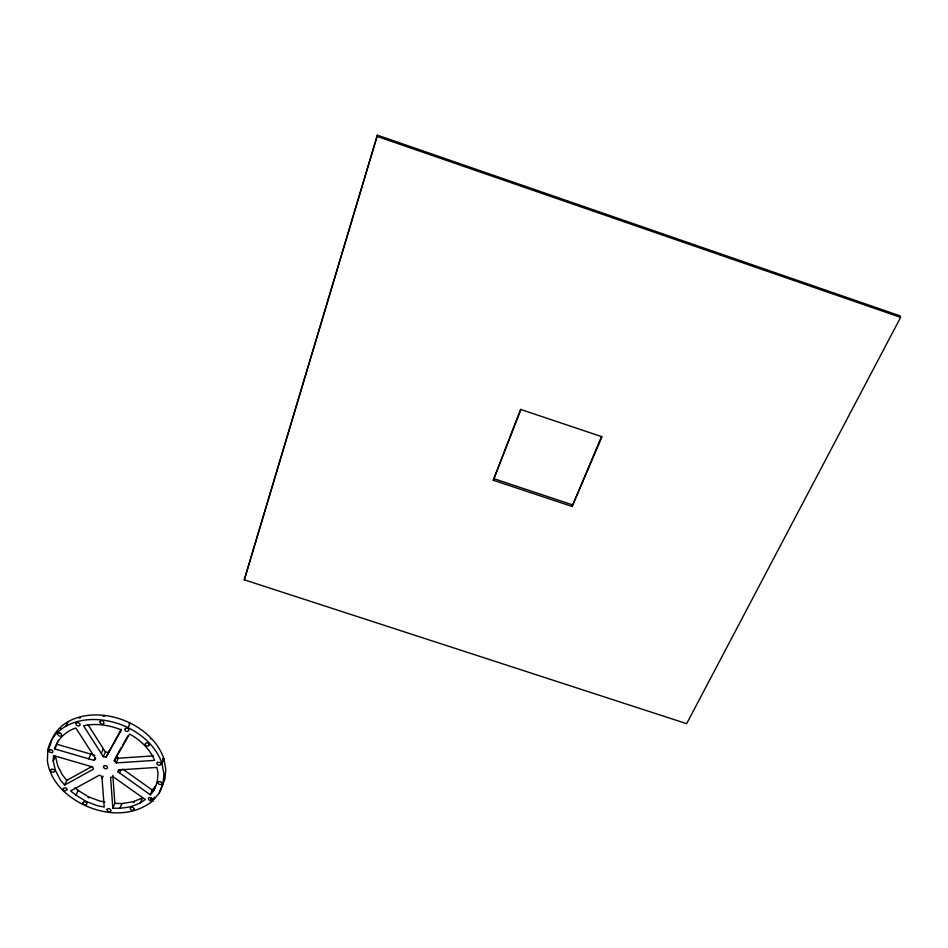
<?xml version="1.0" encoding="UTF-8"?>
<svg xmlns="http://www.w3.org/2000/svg" width="948" height="948" viewBox="0 0 948 948"><rect width="100%" height="100%" fill="white"/><g stroke="black" fill="none" stroke-linecap="round" stroke-linejoin="round"><path stroke-width="1.42" d="M49.533 746.87L47.791 750.413L47.4 760.521A60.115 44.307 21.1 0 0 62.793 790.371L62.829 790.419C86.019 812.566 126.143 822.366 152.794 800.859L152.889 800.752M53.206 761.054L53.444 755.532L92.679 766.979L93.449 769.195L64.582 785.074L60.162 779.671L55.458 770.546L53.206 761.054L55.494 756.397L57.745 765.865L62.414 774.966L66.81 780.358L64.582 785.074M520.642 409.275L493.28 480.245L572.106 506.481L601.518 436.471M157.238 782.242L158.043 773.189L156.918 767.418L118.559 769.918L118.109 771.945L150.329 794.791L153.801 790.596L157.652 781.069M244.288 579.809L377.399 135.173L900.067 315.862L900.6 317.367L686.672 723.668L244.288 579.809L377.399 135.173M54.711 748.932C57.437 738.883 66.17 731.252 75.828 727.957L95.63 758.791L94.042 760.379L54.711 748.932L58.432 740.293M493.28 480.245L520.95 409.512L602.027 436.767L572.106 506.481M154.311 797.161L152.664 800.942L159.228 793.073L164.881 779.173L165.817 769.124L163.791 758.59A59.854 44.212 21.1 0 0 130.101 723.051A59.961 44.295 21.1 0 0 50.114 745.709M153.801 790.596L155.697 785.821L152.237 790.016L150.329 794.791M163.791 758.59L161.895 763.306L163.945 773.864L163.009 783.925L159.228 793.073M163.838 758.779L161.895 763.306A60.198 44.366 21.1 0 0 101.946 719.994A60.198 44.366 21.1 0 0 47.791 750.354L47.791 750.354M140.399 802.897L142.33 798.121L132.732 801.83L121.925 803.56L114.838 803.359L112.812 808.134C124.105 808.869 136.192 806.558 145.257 799.484L113.179 776.791L110.596 777.455L112.812 808.134M119.922 808.336L121.925 803.56M119.567 772.976L121.095 769.432M118.109 771.945L119.14 769.586M115.822 757.405L114.27 760.924L116.248 762.903L118.31 758.21L153.6 755.864M128.051 727.685L130.101 723.051M114.542 761.197L116.604 756.504M102.052 778.545L103.095 776.187M106.105 757.025L121.403 729.984C109.577 725.019 96.163 723.004 83.543 725.753L103.308 756.694L106.105 757.025L121.308 729.166M107.669 754.264L109.778 749.584M103.308 756.694L105.418 752.013L88.057 724.758M101.246 753.47L103.379 748.802M75.994 795.171L70.614 790.905L99.362 775.191L101.886 776.376L104.221 807.08L97.158 805.646L86.138 801.451L75.994 795.171L78.174 790.431L74.963 787.883M94.042 760.379L95.12 758.033M88.721 758.827L90.89 754.158M65.791 726.287L68.078 721.689M121.439 747.285L116.343 756.231L118.31 758.21M122.896 744.725L128.004 735.778M114.27 760.924L129.603 734.036C140.328 739.938 149.855 748.944 154.619 760.379L116.248 762.915M151.929 800.242L150.625 800.657A2.038 1.505 19.3 0 1 149.156 800.159L148.338 798.631A2.038 1.505 19.3 0 1 150.009 797.517L152.284 799.14A2.038 1.505 19.3 0 1 151.929 800.242L152.853 800.894M66.81 780.358L91.838 766.565M105.418 752.013L108.214 752.345M104.873 802.02L99.244 800.882L88.271 796.699L78.174 790.431M57.01 744.299L94.859 755.307M493.553 478.574L572.225 504.763M376.866 136.334L900.6 317.367M122.778 769.089L152.237 790.016M112.848 775.298L114.838 803.359M162.594 758.436A2.074 1.552 19.7 0 1 162.795 758.85M129.177 723.573A2.097 1.576 21.3 0 1 129.686 723.762M103.036 716.238A2.109 1.576 22.1 0 1 104.564 716.238M79.265 718.11A2.097 1.564 22.7 0 1 80.284 718.063M60.625 728.467A2.086 1.552 22.9 0 1 61.063 728.313M150.317 738.587A2.086 1.564 20.4 0 1 150.72 738.919M133.656 802.446A2.026 1.481 19.6 0 1 134.166 802.482M87.915 797.292A2.026 1.469 20.9 0 1 88.709 797.908M124.816 729.249L124.958 730.114A2.109 1.588 21.2 0 0 127.115 731.441L128.738 730.707A2.109 1.588 21.2 0 0 128.738 729.462L128.478 729.048A2.109 1.588 21.2 0 0 126.072 728.159L124.816 729.249M83.057 802.766L83.187 803.572A2.026 1.469 20.9 0 0 85.758 804.84L86.967 803.845A2.026 1.469 20.9 0 0 83.46 802.115L83.057 802.766M100.002 721.736L100.073 722.601A2.109 1.588 22.1 0 0 104.019 723.04L103.368 721.381A2.109 1.588 22.1 0 0 100.476 721.061L100.002 721.736M107.112 809.533L107.408 810.718A2.026 1.469 20.2 0 0 110.134 811.583L110.513 811.381A2.026 1.469 20.2 0 0 111.011 810.362L109.909 808.928A2.026 1.469 20.2 0 0 107.278 809.189L107.112 809.533M76.065 723.537L76.302 724.841A1.979 1.481 22.7 0 0 77.44 725.741L77.499 725.765A2.109 1.576 22.7 0 0 79.999 725.054L80.011 724.995A1.979 1.481 22.6 0 0 79.833 723.834L78.577 722.814A2.109 1.576 22.7 0 0 76.065 723.537M134.13 809.13L134.059 809.509A2.026 1.481 19.6 0 1 131.606 810.149L130.243 808.845A2.026 1.481 19.6 0 1 133.585 807.957L134.13 809.13M63.291 788.535L63.208 788.914A2.062 1.493 21.6 0 0 65.128 790.833L67.19 789.708A2.062 1.493 21.6 0 0 65.258 787.788L63.291 788.535M149.263 744.844L148.137 746.017A2.097 1.576 20.4 0 1 145.53 743.279L147.367 742.841A2.097 1.576 20.4 0 1 149.263 744.844M151.739 798.252L150.708 800.645L151.656 798.263M51.216 769.42L50.919 769.705A2.062 1.493 22.3 0 0 51.761 771.945L53.752 772.229A2.062 1.493 22.3 0 0 52.602 769.172L51.216 769.42M157.51 762.358L157.19 762.642A2.074 1.552 19.7 0 0 157.937 764.918L158.008 764.953A1.932 1.446 19.7 0 0 159.406 765.297L160.698 764.74A2.074 1.552 19.7 0 0 159.951 762.465L157.51 762.358M104.73 765.593L104.268 765.723A2.074 1.529 21.1 0 0 104.588 768.413A2.074 1.529 21.1 0 0 107.503 767.56A2.074 1.529 21.1 0 0 104.73 765.593M50.102 749.702L49.64 749.821A2.086 1.529 22.7 0 0 49.237 751.954L52.057 752.771A2.086 1.529 22.7 0 0 52.46 750.638L52.413 750.591A1.955 1.434 22.7 0 0 51.192 749.809L50.102 749.702M161.255 784.541L159.264 784.375A2.062 1.529 19.3 0 1 159.963 781.508L161.776 782.444A2.062 1.529 19.3 0 1 161.255 784.541M59.795 732.946L59.262 732.875A2.097 1.552 22.9 0 0 57.662 734.475L58.977 735.921A2.097 1.552 22.9 0 0 61.182 733.74L59.795 732.946"/></g></svg>
